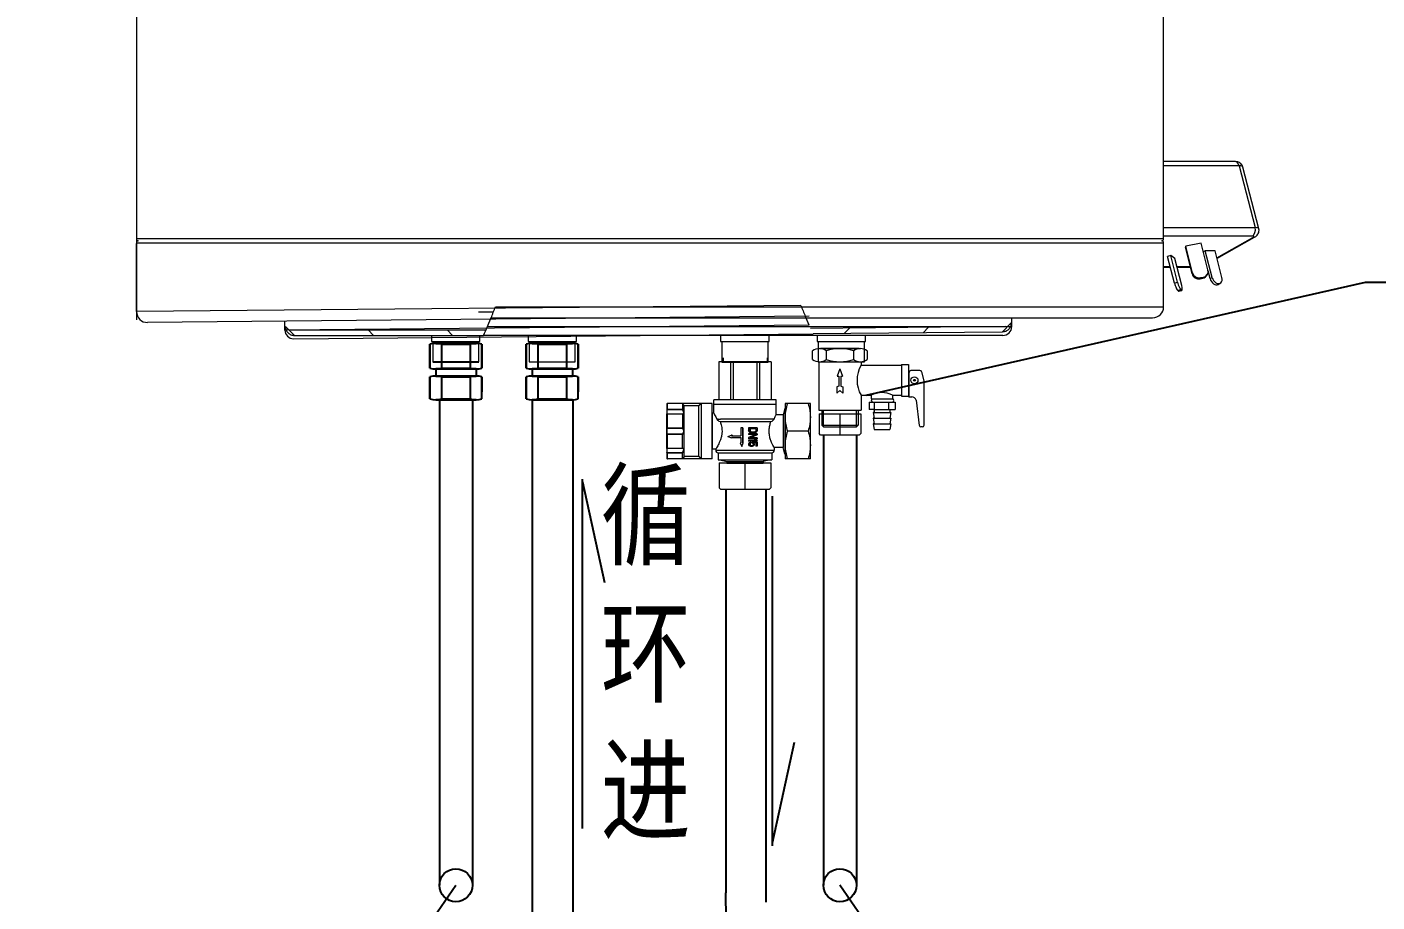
# Model space of a CAD drawing. Extents: x 27938 to 650306, y -92720 to 1524912.
# Drawn here: x 317904 to 322315, y 919747 to 922607 of the extents above; entities that cross this region are included whole.
import ezdxf

# ---------------------------------------------------------------- set-up
doc = ezdxf.new("R2010")
doc.units = 0
doc.header["$LTSCALE"] = 1000
doc.header["$MEASUREMENT"] = 0
doc.linetypes.add('CENTER', pattern=[50.8, 31.75, -6.35, 6.35, -6.35])
doc.linetypes.add('HIDDEN', pattern=[0.375, 0.25, -0.125])
for name, color, linetype in [('$TD_AUDIT_GENERATED_(2BA)', 7, 'Continuous'), ('$TD_AUDIT_GENERATED_(327)', 7, 'Continuous'), ('02___PRT_ALL_AXES', 7, 'Continuous'), ('3', 3, 'CENTER'), ('DEFAULT_2', 8, 'HIDDEN'), ('G1／2外丝循环热管', 7, 'Continuous'), ('TWT_TEXT', 7, 'Continuous'), ('三线漏电10A-2M', 7, 'Continuous'), ('太阳能', 252, 'Continuous'), ('实线层', 7, 'Continuous'), ('进出水斜面接头', 7, 'Continuous')]:
    doc.layers.add(name, color=color, linetype=linetype)
for name, color, linetype, lineweight in [('CAXA0', 7, 'Continuous', 70), ('细实线', 3, 'Continuous', 15), ('轮廓线', 7, 'Continuous', 40)]:
    doc.layers.add(name, color=color, linetype=linetype, lineweight=lineweight)
doc.styles.add('_TWT_DIM', font='', dxfattribs={"width": 0.8, "height": 3.5})
doc.styles.get('_TWT_DIM').set_extended_font_data('FangSong_GB2312')

# ---------------------------------------------------------------- blocks, each defined once
blk = doc.blocks.new('接头1')
at = {"layer": '太阳能', "color": 0, "linetype": 'ByBlock', "lineweight": -3, "ltscale": 100}
for p, q in [((-8.04, -0.48), (8.04, -0.48)), ((-8.04, -0.48), (-8.04, -13.86)), ((8.04, -0.48), (8.04, -13.86)), ((-11.3, -14.34), (-11.3, -18.28)), ((-8.04, -13.86), (8.04, -13.86)), ((11.3, -14.34), (11.3, -18.28)), ((-8.04, -18.77), (8.04, -18.77)), ((-8.04, -18.77), (-8.04, -31.03)), ((8.04, -18.77), (8.04, -31.03)), ((-8.04, -31.03), (8.04, -31.03))]:
    blk.add_line(p, q, dxfattribs=at)
for points in [[(-11.3, 0), (11.3, 0)], [(11.3, 0), (-11.3, 0)], [(-14.56, -13.86), (-14.56, -0.48)], [(-14.56, -0.48), (-14.56, -13.86)], [(14.56, -0.48), (14.56, -13.86)], [(14.56, -13.86), (14.56, -0.48)], [(11.3, -14.34), (-11.3, -14.34)], [(-11.3, -14.34), (11.3, -14.34)], [(-14.56, -31.03), (-14.56, -18.77)], [(-14.56, -18.77), (-14.56, -31.03)], [(-11.3, -18.28), (11.3, -18.28)], [(-11.3, -18.28), (11.3, -18.28)], [(11.3, -18.28), (-11.3, -18.28)], [(14.56, -18.77), (14.56, -27.19)], [(14.56, -31.03), (14.56, -18.77)], [(11.3, -31.52), (-11.3, -31.52)], [(-11.3, -31.52), (11.3, -31.52)]]:
    blk.add_lwpolyline(points, dxfattribs=at)
for centre, start, end in [((-11.3, -11.2), 73.08666, 106.91334), ((11.3, -11.2), 73.08666, 106.91334), ((-11.3, -3.14), 253.08666, 286.91334), ((11.3, -3.14), 253.08666, 286.91334), ((-11.3, -29.48), 73.08666, 106.91334), ((11.3, -29.48), 73.08666, 106.91334), ((-11.3, -20.32), 253.08666, 286.91334), ((11.3, -20.32), 253.08666, 286.91334)]:
    blk.add_arc(centre, 11.2, start, end, dxfattribs=at)

msp = doc.modelspace()

# ---------------------------------------------------------------- hatches: boundary and pattern name
at = {"layer": '$TD_AUDIT_GENERATED_(327)', "lineweight": 0}
h = msp.add_hatch(dxfattribs=at)
h.set_pattern_fill('LINE', color=0, scale=57.539569, angle=135, style=0)
h.set_pattern_definition([(135, (314854.9, 919579.42), (-129.18, -129.18), [])])
edge = h.paths.add_edge_path()
edge.add_line((318766.3, 921616.9), (318766.3, 921670.9))
edge.add_line((318766.3, 921670.9), (318748.3, 921670.9))
edge.add_line((318748.3, 921670.9), (318748.3, 921627.7))
edge.add_spline(control_points=[(318748.3, 921627.7), (318748.3, 921625.8), (318748.5, 921623.9), (318749.2, 921620.3), (318749.7, 921618.4), (318751.2, 921614.9), (318752.1, 921613.3), (318754.2, 921610.2), (318755.4, 921608.7), (318758, 921606), (318759.5, 921604.8), (318762.6, 921602.7), (318764.3, 921601.8), (318767.8, 921600.4), (318769.6, 921599.8), (318773.3, 921599.1), (318775.2, 921598.9), (318777.1, 921598.9)], knot_values=[0, 0, 0, 0, 0.125, 0.125, 0.25, 0.25, 0.375, 0.375, 0.5, 0.5, 0.625, 0.625, 0.75, 0.75, 0.875, 0.875, 1, 1, 1, 1], degree=3, periodic=0)
edge.add_line((318777.1, 921598.9), (319395.5, 921598.9))
edge.add_arc((318164.1, 922164.4), 1355.1, 335.3342, 336.1681)
edge.add_line((319403.6, 921616.9), (318766.3, 921616.9))
h = msp.add_hatch(dxfattribs=at)
h.set_pattern_fill('LINE', color=0, scale=57.539569, angle=135, style=0)
h.set_pattern_definition([(45.5408, (325031.78, 919627.44), (130.3935, -127.955), [])])
edge = h.paths.add_edge_path()
edge.add_line((321101.4, 921627.9), (321100.8, 921681.9))
edge.add_line((321100.8, 921681.9), (321118.8, 921682))
edge.add_line((321118.8, 921682), (321119.2, 921638.9))
edge.add_spline(control_points=[(321119.2, 921638.9), (321119.3, 921637), (321119.1, 921635.1), (321118.4, 921631.4), (321117.9, 921629.6), (321116.4, 921626.1), (321115.6, 921624.4), (321113.5, 921621.3), (321112.3, 921619.8), (321109.7, 921617.1), (321108.2, 921615.9), (321105.1, 921613.8), (321103.5, 921612.9), (321100, 921611.4), (321098.2, 921610.8), (321094.5, 921610.1), (321092.6, 921609.9), (321090.7, 921609.8)], knot_values=[0, 0, 0, 0, 0.125, 0.125, 0.25, 0.25, 0.375, 0.375, 0.5, 0.5, 0.625, 0.625, 0.75, 0.75, 0.875, 0.875, 1, 1, 1, 1], degree=3, periodic=0)
edge.add_line((321090.7, 921609.8), (320472.3, 921604))
edge.add_arc((321698.4, 922181.1), 1355.1, 204.3727, 205.2065, ccw=False)
edge.add_line((320464, 921621.9), (321101.4, 921627.9))

# ---------------------------------------------------------------- linework, layer by layer
at = {"layer": '$TD_AUDIT_GENERATED_(2BA)', "color": 0, "lineweight": 0}
for p, q in [((319544.5, 921512.6), (319695.5, 921512.6)), ((320489.1, 921512.6), (320640.1, 921512.6))]:
    msp.add_line(p, q, dxfattribs=at)
for centre, start, end in [((318164.1, 922164.4), 337.9842, 339.6152), ((321698.4, 922181.1), 200.9255, 202.5565)]:
    msp.add_arc(centre, 1355.1, start, end, dxfattribs=at)
at = {"layer": '$TD_AUDIT_GENERATED_(327)', "color": 0, "lineweight": 0}
for p, q in [((319425.7, 921674.5), (319379, 921674.5)), ((318746.3, 921616.5), (318746, 921645.3)), ((320459.2, 921632.7), (318746.3, 921616.5)), ((319408.3, 921627.7), (319420.7, 921657.8)), ((319408.3, 921627.7), (321121.4, 921627.7)), ((320459.2, 921632.7), (320446.6, 921662.6)), ((321101.4, 921627.9), (320464, 921621.9)), ((321121.4, 921627.7), (321121.4, 921656.5)), ((318766.3, 921616.9), (319403.6, 921616.9)), ((318775.3, 921588), (320472.3, 921604)), ((318777.1, 921598.9), (319395.5, 921598.9)), ((321092.6, 921598.9), (319395.5, 921598.9)), ((321090.7, 921609.8), (320472.3, 921604))]:
    msp.add_line(p, q, dxfattribs=at)
for centre, radius, start, end in [((318164.1, 922164.4), 1355.1, 335.3342, 336.6658), ((321092.6, 921627.7), 28.8, 270, 0), ((318775, 921616.8), 28.8, 180.5408, 270.5408)]:
    msp.add_arc(centre, radius, start, end, dxfattribs=at)
for points in [[(318748.3, 921627.7), (318748.3, 921625.8), (318748.5, 921623.9), (318749.2, 921620.3), (318749.7, 921618.4), (318751.2, 921614.9), (318752.1, 921613.3), (318754.2, 921610.2), (318755.4, 921608.7), (318758, 921606), (318759.5, 921604.8), (318762.6, 921602.7), (318764.3, 921601.8), (318767.8, 921600.4), (318769.6, 921599.8), (318773.3, 921599.1), (318775.2, 921598.9), (318777.1, 921598.9)], [(321119.2, 921638.9), (321119.3, 921637), (321119.1, 921635.1), (321118.4, 921631.4), (321117.9, 921629.6), (321116.4, 921626.1), (321115.6, 921624.4), (321113.5, 921621.3), (321112.3, 921619.8), (321109.7, 921617.1), (321108.2, 921615.9), (321105.1, 921613.8), (321103.5, 921612.9), (321100, 921611.4), (321098.2, 921610.8), (321094.5, 921610.1), (321092.6, 921609.9), (321090.7, 921609.8)]]:
    msp.add_open_spline(points, degree=3, knots=[0, 0, 0, 0, 0.125, 0.125, 0.25, 0.25, 0.375, 0.375, 0.5, 0.5, 0.625, 0.625, 0.75, 0.75, 0.875, 0.875, 1, 1, 1, 1], dxfattribs=at)
at = {"color": 0, "ltscale": 9}
for p, q in [((320645.5, 921403.3), (322277.4, 921773.2)), ((322277.4, 921773.2), (325645.2, 921773.2))]:
    msp.add_line(p, q, dxfattribs=at)
at = {"color": 0, "lineweight": 0}
for p, q in [((320471, 921520.2), (320471, 921548.2)), ((320493.3, 921555.8), (320626.8, 921555.8)), ((320515.5, 921548.2), (320515.5, 921520.2)), ((320604.6, 921548.2), (320604.6, 921520.2)), ((320649.1, 921548.2), (320649.1, 921520.2)), ((320491, 921512.7), (320491, 921354.4)), ((320493.3, 921512.6), (320626.8, 921512.6)), ((320560.1, 921489.9), (320551.4, 921465.2)), ((320560.1, 921489.9), (320568.7, 921465.2)), ((320629.1, 921512.7), (320629.1, 921501.1)), ((320629.1, 921501.1), (320761.4, 921501.1)), ((320761.4, 921504), (320761.4, 921501.1)), ((320761.4, 921504), (320784.5, 921504)), ((320761.4, 921501.1), (320761.4, 921400.4)), ((320784.5, 921504), (320784.5, 921400.4)), ((320551.4, 921465.2), (320556.6, 921465.2)), ((320556.6, 921465.2), (320556.6, 921433.5)), ((320563.5, 921465.2), (320568.7, 921465.2)), ((320563.5, 921465.2), (320563.5, 921433.5)), ((320785.8, 921478.1), (320785.8, 921397.5)), ((320821.6, 921483.9), (320791.6, 921483.9)), ((320827.2, 921479.5), (320835.3, 921446.5)), ((320835.3, 921359.9), (320835.3, 921446.5)), ((320556.6, 921433.5), (320550.3, 921430.6)), ((320550.3, 921430.6), (320550.3, 921410.5)), ((320560.1, 921419.1), (320550.3, 921410.5)), ((320560.1, 921419.1), (320569.8, 921410.5)), ((320563.5, 921433.5), (320569.8, 921430.6)), ((320569.8, 921430.6), (320569.8, 921410.5)), ((320629.1, 921403.3), (320661.8, 921403.3)), ((320629.1, 921403.3), (320629.1, 921354.4)), ((320732.4, 921403.3), (320761.4, 921403.3)), ((320761.4, 921400.4), (320784.5, 921400.4)), ((320491, 921354.4), (320503.4, 921354.4)), ((320500.5, 921354.4), (320629.1, 921354.4)), ((320500.5, 921354.4), (320500.5, 921305.5)), ((320619.6, 921354.4), (320619.6, 921305.5)), ((320655.7, 921380.9), (320655.7, 921356.2)), ((320655.7, 921380.9), (320672.1, 921380.9)), ((320669.5, 921356.2), (320655.7, 921356.2)), ((320661.8, 921391.8), (320723.8, 921391.8)), ((320669.5, 921356.2), (320720.7, 921356.2)), ((320672.1, 921380.9), (320672.1, 921347)), ((320672.1, 921380.9), (320718.2, 921380.9)), ((320718.2, 921380.9), (320740.6, 921380.9)), ((320719.1, 921380.9), (320719.1, 921356.2)), ((320720.7, 921356.2), (320740.6, 921356.2)), ((320721.2, 921391.8), (320732.2, 921391.8)), ((320723.3, 921356.2), (320723.3, 921347)), ((320740.6, 921380.9), (320740.6, 921356.2)), ((320795, 921397.5), (320785.8, 921397.5)), ((320809.1, 921386.9), (320819.3, 921304.8)), ((320835.3, 921305.5), (320835.3, 921359.9)), ((320669, 921347), (320672.4, 921328.6)), ((320672.1, 921347), (320669, 921347)), ((320669, 921328.6), (320672.4, 921310.2)), ((320672.4, 921328.6), (320669, 921328.6)), ((320672.4, 921310.2), (320669, 921310.2)), ((320669, 921310.2), (320672.4, 921291.8)), ((320672.1, 921347), (320723.3, 921347)), ((320672.4, 921328.6), (320723.1, 921328.6)), ((320672.4, 921310.2), (320723.1, 921310.2)), ((320726.5, 921347), (320723.1, 921328.6)), ((320726.5, 921328.6), (320723.1, 921310.2)), ((320723.1, 921328.6), (320726.5, 921328.6)), ((320723.1, 921310.2), (320726.5, 921310.2)), ((320726.5, 921310.2), (320723.1, 921291.8)), ((320723.3, 921347), (320726.5, 921347)), ((320506.3, 921299.7), (320500.5, 921305.5)), ((320500.5, 921305.5), (320619.6, 921305.5)), ((320506.3, 921299.7), (320613.9, 921299.7)), ((320619.6, 921305.5), (320613.9, 921299.7)), ((320672.4, 921291.8), (320723.1, 921291.8)), ((320829.6, 921299.7), (320825, 921299.7))]:
    msp.add_line(p, q, dxfattribs=at)
at = {"color": 7, "lineweight": 0}
for p, q in [((320164.3, 921512.6), (320164.3, 921387.9)), ((320335.3, 921512.6), (320164.3, 921512.6)), ((320202.8, 921512.6), (320202.8, 921387.9)), ((320211.3, 921512.6), (320211.3, 921387.9)), ((320288.3, 921512.6), (320288.3, 921387.9)), ((320296.8, 921512.6), (320296.8, 921387.9)), ((320335.3, 921512.6), (320335.3, 921387.9)), ((319994.7, 921374.9), (319994.7, 921341.6)), ((319995.8, 921342.8), (319995.8, 921355.1)), ((319996.4, 921355.7), (319996.4, 921376.6)), ((320045.7, 921356.8), (319996.4, 921356.8)), ((320045.2, 921355.7), (319996.4, 921355.7)), ((320045.2, 921355.7), (320045.7, 921356.8)), ((320108.1, 921376.3), (320045.7, 921376.3)), ((320051.4, 921369.2), (320045.7, 921376.3)), ((320045.7, 921376.3), (320045.7, 921356.9)), ((320045.7, 921356.9), (320045.7, 921356.8)), ((320099.6, 921369.2), (320051.4, 921369.2)), ((320051.4, 921202.5), (320051.4, 921369.2)), ((320108.1, 921376.3), (320099.6, 921369.2)), ((320099.6, 921202.5), (320099.6, 921369.2)), ((320108.1, 921195.4), (320108.1, 921376.3)), ((320380.2, 921360.8), (320374.5, 921339.7)), ((320380.2, 921360.8), (320380.2, 921210.9)), ((320380.8, 921376.6), (320380.8, 921195.1)), ((320463.5, 921376.6), (320380.8, 921376.6)), ((320463.5, 921195.1), (320463.5, 921376.6)), ((319994.7, 921230.1), (319994.7, 921341.6)), ((319996.4, 921342.8), (320045.3, 921342.8)), ((319996.4, 921295), (319996.4, 921342.8)), ((319996.4, 921342.4), (320045.7, 921342.4)), ((320045.3, 921342.8), (320045.3, 921342.8)), ((320045.5, 921342.6), (320045.7, 921342.4)), ((320045.7, 921342.4), (320045.7, 921342.2)), ((320045.7, 921342.2), (320045.7, 921296.3)), ((320046.4, 921342.7), (320046.4, 921342.7)), ((320162.2, 921325.3), (320157.8, 921325.3)), ((320168.6, 921317), (320334.6, 921317)), ((320329.2, 921325.3), (320170.2, 921325.2)), ((320329.3, 921325.3), (320329.2, 921325.3)), ((320337.2, 921325.2), (320329.3, 921325.3)), ((320345, 921325.3), (320337.2, 921325.2)), ((320374.5, 921339.7), (320351.8, 921339.7)), ((320374.5, 921339.7), (320374.5, 921232)), ((319995.8, 921277.1), (319995.8, 921294.6)), ((320045.7, 921296), (319996.4, 921296)), ((320045.2, 921295), (319996.4, 921295)), ((319996.4, 921276.7), (320045.2, 921276.7)), ((319996.4, 921228.9), (319996.4, 921276.7)), ((319996.4, 921275.7), (320045.7, 921275.7)), ((320045.7, 921296.3), (320045.7, 921296)), ((320045.7, 921275.7), (320045.7, 921275.4)), ((320045.7, 921229.5), (320045.7, 921275.4)), ((320193.9, 921268.1), (320206, 921272.6)), ((320193.9, 921268.1), (320206, 921263.7)), ((320208.5, 921272.6), (320206, 921272.6)), ((320206, 921272.6), (320206, 921270.7)), ((320206, 921270.7), (320236.6, 921270.7)), ((320208.5, 921272.6), (320208.5, 921270.7)), ((320242.5, 921296.4), (320236.6, 921296.4)), ((320236.6, 921296.4), (320236.6, 921270.7)), ((320242, 921296.4), (320242, 921247.2)), ((320242.5, 921296.4), (320242.5, 921247.2)), ((320261.7, 921296.4), (320261.7, 921286.8)), ((320289.4, 921296.4), (320261.7, 921296.4)), ((320262.3, 921284.8), (320261.7, 921286.8)), ((320261.7, 921277.2), (320261.7, 921274.8)), ((320289.4, 921277.2), (320261.7, 921277.2)), ((320285.3, 921274.8), (320261.7, 921274.8)), ((320285.3, 921274.8), (320261.7, 921264.9)), ((320263.4, 921283.2), (320262.3, 921284.8)), ((320265.7, 921281.6), (320263.4, 921283.2)), ((320265.1, 921294), (320265.1, 921286.8)), ((320285.3, 921294), (320265.1, 921294)), ((320265.7, 921285.2), (320265.1, 921286.8)), ((320267.2, 921286.8), (320265.1, 921286.8)), ((320266.9, 921284), (320265.7, 921285.2)), ((320267.7, 921285.2), (320265.7, 921285.2)), ((320268, 921280.8), (320265.7, 921281.6)), ((320288.7, 921273.6), (320265.7, 921263.7)), ((320268.6, 921283.2), (320266.9, 921284)), ((320268.8, 921284), (320266.9, 921284)), ((320267.2, 921294), (320267.2, 921286.8)), ((320267.7, 921285.2), (320267.2, 921286.8)), ((320268.8, 921284), (320267.7, 921285.2)), ((320289.4, 921273.6), (320267.7, 921263.7)), ((320270.9, 921280.4), (320268, 921280.8)), ((320270.9, 921282.8), (320268.6, 921283.2)), ((320270.4, 921283.2), (320268.6, 921283.2)), ((320270.4, 921283.2), (320268.8, 921284)), ((320272.6, 921282.8), (320270.4, 921283.2)), ((320279.5, 921282.8), (320270.9, 921282.8)), ((320280.7, 921280.4), (320270.9, 921280.4)), ((320281.8, 921283.2), (320279.5, 921282.8)), ((320282.4, 921280.8), (320279.5, 921280.4)), ((320283.4, 921280.8), (320280.7, 921280.4)), ((320283.5, 921284), (320281.8, 921283.2)), ((320284.7, 921281.6), (320282.4, 921280.8)), ((320283.4, 921280.8), (320282.4, 921280.8)), ((320285.6, 921281.6), (320283.4, 921280.8)), ((320284.7, 921285.2), (320283.5, 921284)), ((320285.3, 921286.8), (320284.7, 921285.2)), ((320287, 921283.2), (320284.7, 921281.6)), ((320285.6, 921281.6), (320284.7, 921281.6)), ((320285.3, 921294), (320285.3, 921286.8)), ((320287.8, 921283.2), (320285.6, 921281.6)), ((320288.1, 921284.8), (320287, 921283.2)), ((320287.8, 921283.2), (320287, 921283.2)), ((320288.9, 921284.8), (320287.8, 921283.2)), ((320288.7, 921286.8), (320288.1, 921284.8)), ((320288.9, 921284.8), (320288.1, 921284.8)), ((320288.7, 921296.4), (320288.7, 921286.8)), ((320289.4, 921286.8), (320288.7, 921286.8)), ((320288.7, 921277.2), (320288.7, 921273.6)), ((320289.4, 921273.6), (320288.7, 921273.6)), ((320289.4, 921286.8), (320288.9, 921284.8)), ((320289.4, 921296.4), (320289.4, 921286.8)), ((320289.4, 921277.2), (320289.4, 921273.6)), ((320455.9, 921285.8), (320388.4, 921285.8)), ((319994.7, 921230.1), (319994.7, 921196.8)), ((319995.8, 921216.6), (319995.8, 921228.9)), ((320045.7, 921229.3), (319996.4, 921229.3)), ((320045.3, 921228.9), (319996.4, 921228.9)), ((320045.3, 921228.9), (320045.3, 921228.9)), ((320045.5, 921229), (320045.7, 921229.3)), ((320045.7, 921229.5), (320045.7, 921229.3)), ((320046.4, 921229), (320046.4, 921229)), ((320154.3, 921226.6), (320154.3, 921223.4)), ((320154.3, 921223.4), (320345.3, 921223.4)), ((320206, 921265.6), (320236.6, 921265.6)), ((320206, 921265.6), (320206, 921263.7)), ((320208.5, 921263.7), (320206, 921263.7)), ((320208.5, 921265.6), (320208.5, 921263.7)), ((320234.6, 921247.2), (320236.6, 921247.2)), ((320234.6, 921247.2), (320239.3, 921235.8)), ((320236.6, 921265.6), (320236.6, 921247.2)), ((320239.3, 921235.8), (320244, 921247.2)), ((320239.9, 921235.8), (320239.3, 921235.8)), ((320239.9, 921235.8), (320244.4, 921247.2)), ((320244.4, 921247.2), (320242, 921247.2)), ((320261.7, 921264.9), (320261.7, 921261.3)), ((320289.4, 921261.3), (320261.7, 921261.3)), ((320261.7, 921255.7), (320261.7, 921253.3)), ((320284.1, 921255.7), (320261.7, 921255.7)), ((320289.4, 921253.3), (320261.7, 921253.3)), ((320262.3, 921246.1), (320261.7, 921244.1)), ((320261.7, 921244.1), (320261.7, 921241.7)), ((320262.3, 921239.7), (320261.7, 921241.7)), ((320264, 921248.1), (320262.3, 921246.1)), ((320264, 921237.8), (320262.3, 921239.7)), ((320266.3, 921249.3), (320264, 921248.1)), ((320266.3, 921236.6), (320264, 921237.8)), ((320265.1, 921245.7), (320264.6, 921244.1)), ((320266.6, 921244.1), (320264.6, 921244.1)), ((320264.6, 921244.1), (320264.6, 921241.7)), ((320265.1, 921240.1), (320264.6, 921241.7)), ((320266.6, 921241.7), (320264.6, 921241.7)), ((320266.3, 921246.9), (320265.1, 921245.7)), ((320267.2, 921245.7), (320265.1, 921245.7)), ((320266.3, 921239), (320265.1, 921240.1)), ((320267.2, 921240.1), (320265.1, 921240.1)), ((320289.4, 921263.7), (320265.7, 921263.7)), ((320268.6, 921250.1), (320266.3, 921249.3)), ((320268.6, 921247.7), (320266.3, 921246.9)), ((320268.2, 921246.9), (320266.3, 921246.9)), ((320268, 921238.2), (320266.3, 921239)), ((320268.2, 921239), (320266.3, 921239)), ((320269.2, 921235.8), (320266.3, 921236.6)), ((320267.2, 921245.7), (320266.6, 921244.1)), ((320266.6, 921244.1), (320266.6, 921241.7)), ((320267.2, 921240.1), (320266.6, 921241.7)), ((320268.2, 921246.9), (320267.2, 921245.7)), ((320268.2, 921239), (320267.2, 921240.1)), ((320269.7, 921237.8), (320268, 921238.2)), ((320269.9, 921238.2), (320268, 921238.2)), ((320270.4, 921247.7), (320268.2, 921246.9)), ((320269.9, 921238.2), (320268.2, 921239)), ((320270.4, 921250.1), (320268.6, 921250.1)), ((320268.6, 921250.1), (320268.6, 921247.7)), ((320270.4, 921247.7), (320268.6, 921247.7)), ((320273.1, 921235.8), (320269.2, 921235.8)), ((320270.9, 921237.8), (320269.7, 921237.8)), ((320271.2, 921237.8), (320269.9, 921238.2)), ((320270.4, 921250.1), (320270.4, 921247.7)), ((320272.6, 921238.2), (320270.9, 921237.8)), ((320274.3, 921236.6), (320271.5, 921235.8)), ((320274.3, 921239), (320272.6, 921238.2)), ((320275.8, 921236.6), (320273.1, 921235.8)), ((320289.4, 921250.1), (320273.8, 921250.1)), ((320273.8, 921250.1), (320273.8, 921247.3)), ((320275.5, 921245.7), (320273.8, 921247.3)), ((320275.5, 921240.1), (320274.3, 921239)), ((320276.6, 921237.8), (320274.3, 921236.6)), ((320275.8, 921236.6), (320274.3, 921236.6)), ((320276.1, 921244.1), (320275.5, 921245.7)), ((320276.1, 921241.7), (320275.5, 921240.1)), ((320278, 921237.8), (320275.8, 921236.6)), ((320276.1, 921244.1), (320276.1, 921241.7)), ((320285.8, 921248.1), (320276.6, 921248.1)), ((320278.4, 921246.1), (320276.6, 921248.1)), ((320278.4, 921239.7), (320276.6, 921237.8)), ((320278, 921237.8), (320276.6, 921237.8)), ((320279.6, 921246.1), (320278, 921248.1)), ((320279.6, 921239.7), (320278, 921237.8)), ((320279.6, 921246.1), (320278.4, 921246.1)), ((320278.9, 921244.1), (320278.4, 921246.1)), ((320278.9, 921241.7), (320278.4, 921239.7)), ((320279.6, 921239.7), (320278.4, 921239.7)), ((320280.2, 921244.1), (320278.9, 921244.1)), ((320278.9, 921244.1), (320278.9, 921241.7)), ((320280.2, 921241.7), (320278.9, 921241.7)), ((320280.2, 921244.1), (320279.6, 921246.1)), ((320280.2, 921241.7), (320279.6, 921239.7)), ((320284.1, 921255.7), (320280.1, 921258.1)), ((320285.6, 921258.1), (320280.1, 921258.1)), ((320280.2, 921244.1), (320280.2, 921241.7)), ((320288.7, 921255.7), (320284.7, 921258.1)), ((320289.4, 921255.7), (320285.6, 921258.1)), ((320285.8, 921248.1), (320285.8, 921236.6)), ((320289.4, 921236.6), (320285.8, 921236.6)), ((320288.7, 921263.7), (320288.7, 921261.3)), ((320289.4, 921255.7), (320288.7, 921255.7)), ((320288.7, 921255.7), (320288.7, 921253.3)), ((320288.7, 921250.1), (320288.7, 921236.6)), ((320289.4, 921263.7), (320289.4, 921261.3)), ((320289.4, 921255.7), (320289.4, 921253.3)), ((320289.4, 921250.1), (320289.4, 921236.6)), ((320345.3, 921232), (320345.3, 921223.4)), ((320374.5, 921232), (320345.3, 921232)), ((320380.2, 921210.9), (320374.5, 921232)), ((319996.4, 921216), (320045.2, 921216)), ((319996.4, 921195.1), (319996.4, 921216)), ((319996.4, 921214.9), (320045.7, 921214.9)), ((320045.2, 921216), (320045.7, 921214.9)), ((320045.7, 921214.9), (320045.7, 921214.8)), ((320045.7, 921195.4), (320045.7, 921214.8)), ((320051.4, 921202.5), (320045.7, 921195.4)), ((320108.1, 921195.4), (320045.7, 921195.4)), ((320099.6, 921202.5), (320051.4, 921202.5)), ((320108.1, 921195.4), (320099.6, 921202.5)), ((320161.9, 921215), (320337.7, 921215)), ((320161.9, 921215), (320161.9, 921192.3)), ((320167.6, 921192.3), (320190.3, 921186.6)), ((320190.3, 921186.6), (320309.3, 921186.6)), ((320190.3, 921186.6), (320190.3, 921181)), ((320190.3, 921181), (320309.3, 921181)), ((320332, 921192.3), (320309.3, 921186.6)), ((320309.3, 921186.6), (320309.3, 921181)), ((320337.7, 921215), (320337.7, 921192.3)), ((320463.5, 921195.1), (320380.8, 921195.1))]:
    msp.add_line(p, q, dxfattribs=at)
at = {"color": 0, "lineweight": 0, "ltscale": 0.5}
for p, q in [((320661.8, 921403.3), (320661.8, 921391.8)), ((320732.2, 921403.3), (320732.2, 921391.8))]:
    msp.add_line(p, q, dxfattribs=at)
at = {"color": 7, "lineweight": 0}
for points in [[(319994.7, 921341.6), (319994.7, 921341.9), (319994.9, 921342.3), (319995.1, 921342.5), (319995.4, 921342.7), (319995.6, 921342.7), (319995.9, 921342.8), (319996.2, 921342.8), (319996.4, 921342.8)], [(320045.3, 921342.8), (320045.8, 921342.7), (320046.4, 921342.7)], [(319996.4, 921228.9), (319996.3, 921228.9), (319995.9, 921228.9), (319995.6, 921229), (319995.4, 921229.1), (319995.1, 921229.2), (319994.9, 921229.5), (319994.7, 921229.8), (319994.7, 921230.1)], [(320046.4, 921229), (320045.8, 921229), (320045.3, 921228.9)]]:
    msp.add_lwpolyline(points, dxfattribs=at)
at = {"color": 0, "lineweight": 0}
for radius in [11.5, 2.88]:
    msp.add_circle((320803.7, 921452.2), radius, dxfattribs=at)
for centre, radius, start, end in [((320493.3, 921519.3), 36.5, 52.3965, 127.6035), ((320560.1, 921421.2), 134.5, 70.6782, 109.3218), ((320626.8, 921519.3), 36.5, 52.3965, 127.6035), ((320493.3, 921549.1), 36.5, 232.3965, 307.6035), ((320560.1, 921647.2), 134.5, 250.6782, 289.3218), ((320626.8, 921549.1), 36.5, 232.3965, 307.6035), ((320713.9, 921452.2), 97.9, 150.012, 209.988), ((320791.6, 921478.1), 5.75, 90, 180), ((320821.6, 921478.1), 5.75, 13.8287, 90), ((320697, 921335.9), 76.1, 62.4208, 117.5792), ((320730.8, 921386.3), 5.64, 286.7175, 74.8046), ((320795, 921383.2), 14.4, 15.0701, 90), ((320825, 921305.5), 5.75, 180, 270), ((320829.6, 921305.5), 5.75, 270, 0)]:
    msp.add_arc(centre, radius, start, end, dxfattribs=at)
at = {"color": 7, "lineweight": 0}
for centre, radius, start, end in [((319996.4, 921374.9), 1.7, 90, 180), ((320169.3, 922221.5), 896.2, 269.5505, 270.0589), ((320162.8, 921223.4), 8.5, 180, 264.2608), ((320336.8, 921223.4), 8.5, 275.7392, 0), ((319996.4, 921196.8), 1.7, 180, 270)]:
    msp.add_arc(centre, radius, start, end, dxfattribs=at)
at = {"color": 0, "lineweight": 0, "extrusion": (0, 0, -1)}
msp.add_ellipse((320667.7, 921386.3), major_axis=(0, 5.33), ratio=0.821044, start_param=3.061841, end_param=6.362936, dxfattribs=at)
at = {"color": 7, "lineweight": 0}
for points, knots in [([(319994.7, 921355.2), (319994.7, 921355.4), (319994.8, 921355.9), (319995.1, 921356.4), (319995.7, 921356.7), (319996.2, 921356.8), (319996.4, 921356.8)], [0, 0, 0, 0, 0.237291, 0.481603, 0.736752, 1, 1, 1, 1]), ([(319994.7, 921355.2), (319994.7, 921355.2), (319994.7, 921355.2), (319994.8, 921355.2), (319994.9, 921355.2), (319995.1, 921355.2), (319995.4, 921355.1), (319995.7, 921355.1), (319995.8, 921355.1)], [0, 0, 0, 0, 0.026976, 0.085989, 0.178739, 0.302157, 0.62268, 1, 1, 1, 1]), ([(319996.4, 921355.7), (319996.3, 921355.7), (319996.1, 921355.7), (319995.9, 921355.5), (319995.8, 921355.3), (319995.8, 921355.1)], [0, 0, 0, 0, 0.252892, 0.50505, 1, 1, 1, 1]), ([(320049.7, 921346.7), (320049.6, 921347.4), (320049.2, 921349), (320048.1, 921351.3), (320046.8, 921353.6), (320045.7, 921355), (320045.2, 921355.7)], [0, 0, 0, 0, 0.222137, 0.472559, 0.735363, 1, 1, 1, 1]), ([(320050.6, 921346.4), (320050.5, 921347.3), (320050, 921349.1), (320048.9, 921351.7), (320047.5, 921354.4), (320046.3, 921356.1), (320045.7, 921356.9)], [0, 0, 0, 0, 0.222037, 0.472713, 0.735832, 1, 1, 1, 1]), ([(320388.4, 921376.6), (320386.1, 921369.2), (320383.2, 921358), (320381.1, 921342.7), (320380.8, 921335), (320380.8, 921331.2)], [0, 0, 0, 0, 0.501439, 0.750965, 1, 1, 1, 1]), ([(320455.9, 921376.6), (320458.2, 921369.2), (320461.1, 921358), (320463.2, 921342.7), (320463.5, 921335), (320463.5, 921331.2)], [0, 0, 0, 0, 0.501439, 0.750965, 1, 1, 1, 1]), ([(319996.4, 921342.4), (319996.2, 921342.4), (319995.8, 921342.4), (319995.4, 921342.3), (319995.2, 921342.2), (319995, 921342), (319994.8, 921341.9), (319994.7, 921341.7), (319994.7, 921341.6)], [0, 0, 0, 0, 0.327842, 0.47923, 0.616495, 0.736879, 0.839483, 1, 1, 1, 1]), ([(320045.3, 921342.8), (320045.3, 921342.8), (320045.4, 921342.8), (320045.5, 921342.7), (320045.5, 921342.6)], [0, 0, 0, 0, 0.229322, 1, 1, 1, 1]), ([(320045.7, 921342.2), (320046, 921342.1), (320046.7, 921342), (320047.7, 921342), (320048.6, 921342.1), (320049.3, 921342.5), (320050, 921343.2), (320050.4, 921344.1), (320050.6, 921345.2), (320050.6, 921346), (320050.6, 921346.4)], [0, 0, 0, 0, 0.130219, 0.250305, 0.362016, 0.469363, 0.579063, 0.699665, 0.838702, 1, 1, 1, 1]), ([(320046.4, 921342.7), (320046.9, 921342.7), (320047.6, 921342.8), (320048.4, 921343.1), (320048.9, 921343.6), (320049.4, 921344.2), (320049.6, 921344.9), (320049.7, 921345.7), (320049.7, 921346.3), (320049.7, 921346.7)], [0, 0, 0, 0, 0.235168, 0.346094, 0.456718, 0.572262, 0.698522, 0.840338, 1, 1, 1, 1]), ([(320147.7, 921345.1), (320148.8, 921343.3), (320152.4, 921336.9), (320155.7, 921330.2), (320157.8, 921325.3)], [0, 0, 0, 0, 0.275465, 1, 1, 1, 1]), ([(320157.8, 921325.3), (320158.2, 921324.3), (320159.4, 921322.4), (320162.7, 921319.2), (320166, 921317.5), (320168.4, 921317)], [0, 0, 0, 0, 0.225457, 0.470621, 1, 1, 1, 1]), ([(320168.4, 921317), (320168.4, 921317), (320168.5, 921317), (320168.6, 921317), (320168.6, 921317)], [0, 0, 0, 0, 0.498698, 1, 1, 1, 1]), ([(320168.6, 921317), (320170.5, 921312.2), (320172.8, 921304.7), (320174.5, 921294.2), (320174.9, 921288.6), (320174.9, 921285.8)], [0, 0, 0, 0, 0.48171, 0.738338, 1, 1, 1, 1]), ([(320345.3, 921232), (320344.9, 921232.7), (320343.5, 921235.3), (320340.5, 921241), (320336.4, 921249.8), (320332.1, 921261.3), (320329, 921274.9), (320328.3, 921289.6), (320330.4, 921303.9), (320333.1, 921312.8), (320334.6, 921317)], [0, 0, 0, 0, 0.026763, 0.102133, 0.215426, 0.356178, 0.515583, 0.683906, 0.849037, 1, 1, 1, 1]), ([(320334.6, 921317), (320337.1, 921317.5), (320340.4, 921319.2), (320343.6, 921322.5), (320344.6, 921324.4), (320345, 921325.3)], [0, 0, 0, 0, 0.539959, 0.782499, 1, 1, 1, 1]), ([(320345, 921325.3), (320346.5, 921328.9), (320348.7, 921333.7), (320351.2, 921338.4), (320351.8, 921339.7)], [0, 0, 0, 0, 0.730654, 1, 1, 1, 1]), ([(320380.8, 921331.2), (320380.8, 921327.4), (320381.1, 921319.7), (320383.2, 921304.4), (320386.1, 921293.2), (320388.4, 921285.8)], [0, 0, 0, 0, 0.249035, 0.498561, 1, 1, 1, 1]), ([(320463.5, 921331.2), (320463.5, 921327.4), (320463.2, 921319.7), (320461.1, 921304.4), (320458.2, 921293.2), (320455.9, 921285.8)], [0, 0, 0, 0, 0.249035, 0.498561, 1, 1, 1, 1]), ([(319994.7, 921295.5), (319994.7, 921295.6), (319994.8, 921295.7), (319995, 921295.8), (319995.2, 921295.9), (319995.4, 921296), (319995.8, 921296), (319996.2, 921296), (319996.4, 921296)], [0, 0, 0, 0, 0.129499, 0.225923, 0.346115, 0.488082, 0.648041, 1, 1, 1, 1]), ([(319994.7, 921295.5), (319994.7, 921295.4), (319994.7, 921295.1), (319995, 921294.9), (319995.4, 921294.7), (319995.7, 921294.6), (319995.8, 921294.6)], [0, 0, 0, 0, 0.220039, 0.458702, 0.72146, 1, 1, 1, 1]), ([(319994.7, 921276.2), (319994.7, 921276.3), (319994.7, 921276.6), (319995, 921276.8), (319995.4, 921277), (319995.7, 921277.1), (319995.8, 921277.1)], [0, 0, 0, 0, 0.220052, 0.458717, 0.721458, 1, 1, 1, 1]), ([(319996.4, 921275.7), (319996.2, 921275.7), (319995.8, 921275.7), (319995.3, 921275.8), (319995, 921275.9), (319994.8, 921276), (319994.7, 921276.1), (319994.7, 921276.2)], [0, 0, 0, 0, 0.351785, 0.653576, 0.773826, 0.870333, 1, 1, 1, 1]), ([(319996.4, 921295), (319996.3, 921295), (319996.2, 921295), (319996, 921294.9), (319995.8, 921294.8), (319995.8, 921294.7), (319995.8, 921294.6)], [0, 0, 0, 0, 0.303713, 0.575521, 0.802454, 1, 1, 1, 1]), ([(319995.8, 921277.1), (319995.8, 921277), (319995.8, 921276.9), (319996, 921276.8), (319996.2, 921276.7), (319996.3, 921276.7), (319996.4, 921276.7)], [0, 0, 0, 0, 0.197977, 0.424389, 0.696079, 1, 1, 1, 1]), ([(320045.2, 921295), (320045.3, 921295.1), (320045.5, 921295.5), (320045.6, 921295.8), (320045.7, 921296)], [0, 0, 0, 0, 0.455896, 1, 1, 1, 1]), ([(320049.7, 921285.9), (320049.7, 921286.9), (320049.5, 921288.7), (320048.4, 921291.3), (320047, 921293.4), (320045.8, 921294.5), (320045.2, 921295)], [0, 0, 0, 0, 0.275569, 0.536454, 0.77751, 1, 1, 1, 1]), ([(320045.2, 921276.7), (320045.8, 921277.2), (320047, 921278.3), (320048.4, 921280.4), (320049.5, 921283), (320049.7, 921284.9), (320049.7, 921285.9)], [0, 0, 0, 0, 0.222326, 0.463381, 0.724379, 1, 1, 1, 1]), ([(320045.2, 921276.7), (320045.3, 921276.6), (320045.5, 921276.2), (320045.6, 921275.9), (320045.7, 921275.7)], [0, 0, 0, 0, 0.455901, 1, 1, 1, 1]), ([(320050.6, 921285.9), (320050.6, 921287), (320050.3, 921289.1), (320049.2, 921292), (320047.7, 921294.5), (320046.4, 921295.7), (320045.7, 921296.3)], [0, 0, 0, 0, 0.278673, 0.541432, 0.781703, 1, 1, 1, 1]), ([(320045.7, 921275.4), (320047.1, 921276.5), (320049, 921278.9), (320050.3, 921282.6), (320050.6, 921284.8), (320050.6, 921285.9)], [0, 0, 0, 0, 0.456993, 0.720574, 1, 1, 1, 1]), ([(320388.4, 921285.8), (320386.1, 921278.5), (320383.2, 921267.3), (320381.1, 921252), (320380.8, 921244.3), (320380.8, 921240.5)], [0, 0, 0, 0, 0.501439, 0.750965, 1, 1, 1, 1]), ([(320455.9, 921285.8), (320458.2, 921278.5), (320461.1, 921267.3), (320463.2, 921252), (320463.5, 921244.3), (320463.5, 921240.5)], [0, 0, 0, 0, 0.501439, 0.750965, 1, 1, 1, 1]), ([(319994.7, 921230.1), (319994.7, 921230.1), (319994.7, 921230), (319994.7, 921229.9), (319994.8, 921229.9)], [0, 0, 0, 0, 0.236609, 1, 1, 1, 1]), ([(319994.8, 921229.9), (319994.8, 921229.8), (319995, 921229.6), (319995.6, 921229.4), (319996, 921229.3), (319996.4, 921229.3)], [0, 0, 0, 0, 0.184754, 0.420802, 1, 1, 1, 1]), ([(320045.2, 921216), (320045.8, 921216.7), (320046.9, 921218.3), (320048.3, 921220.8), (320049.4, 921223.3), (320049.7, 921224.9), (320049.7, 921225.7)], [0, 0, 0, 0, 0.269482, 0.535982, 0.786, 1, 1, 1, 1]), ([(320045.3, 921228.9), (320045.3, 921228.9), (320045.4, 921228.9), (320045.5, 921229), (320045.5, 921229)], [0, 0, 0, 0, 0.229196, 1, 1, 1, 1]), ([(320050.6, 921226), (320050.6, 921226.4), (320050.5, 921227.1), (320050.3, 921228), (320049.8, 921228.8), (320049.1, 921229.3), (320048.4, 921229.6), (320047.5, 921229.7), (320046.6, 921229.7), (320046, 921229.6), (320045.7, 921229.5)], [0, 0, 0, 0, 0.153087, 0.286242, 0.40452, 0.515353, 0.626022, 0.741878, 0.866087, 1, 1, 1, 1]), ([(320045.7, 921214.8), (320046.4, 921215.7), (320047.6, 921217.5), (320049.1, 921220.4), (320050.2, 921223.2), (320050.6, 921225.1), (320050.6, 921226)], [0, 0, 0, 0, 0.268893, 0.535636, 0.785889, 1, 1, 1, 1]), ([(320049.7, 921225.7), (320049.7, 921226.2), (320049.6, 921227), (320049.2, 921227.8), (320048.6, 921228.4), (320047.7, 921228.9), (320046.9, 921229), (320046.4, 921229)], [0, 0, 0, 0, 0.288016, 0.41223, 0.528716, 0.756176, 1, 1, 1, 1]), ([(320380.8, 921240.5), (320380.8, 921236.7), (320381.1, 921229), (320383.2, 921213.7), (320386.1, 921202.5), (320388.4, 921195.1)], [0, 0, 0, 0, 0.249035, 0.498561, 1, 1, 1, 1]), ([(320463.5, 921240.5), (320463.5, 921236.7), (320463.2, 921229), (320461.1, 921213.7), (320458.2, 921202.5), (320455.9, 921195.1)], [0, 0, 0, 0, 0.249035, 0.498561, 1, 1, 1, 1]), ([(319994.7, 921216.5), (319994.7, 921216.5), (319994.7, 921216.5), (319994.8, 921216.5), (319994.9, 921216.5), (319995.1, 921216.5), (319995.4, 921216.6), (319995.7, 921216.6), (319995.8, 921216.6)], [0, 0, 0, 0, 0.026979, 0.085967, 0.178678, 0.302057, 0.622548, 1, 1, 1, 1]), ([(319996.4, 921214.9), (319996.2, 921214.9), (319995.7, 921215), (319995.1, 921215.3), (319994.8, 921215.8), (319994.7, 921216.3), (319994.7, 921216.5)], [0, 0, 0, 0, 0.263027, 0.518177, 0.762539, 1, 1, 1, 1]), ([(319995.8, 921216.6), (319995.8, 921216.5), (319995.8, 921216.4), (319996, 921216.1), (319996.1, 921216), (319996.3, 921216), (319996.4, 921216)], [0, 0, 0, 0, 0.250259, 0.499779, 0.749609, 1, 1, 1, 1])]:
    msp.add_open_spline(points, degree=3, knots=knots, dxfattribs=at)
at = {"layer": '02___PRT_ALL_AXES', "color": 7, "lineweight": 0}
for p, q in [((320142.1, 921376.6), (319996.4, 921376.6)), ((320142.1, 921195.1), (320142.1, 921376.6)), ((320147.7, 921345.1), (320147.7, 921387.9)), ((320351.8, 921387.9), (320147.7, 921387.9)), ((320147.7, 921373.7), (320351.8, 921373.7)), ((320351.8, 921339.7), (320351.8, 921387.9)), ((320147.7, 921345.1), (320142.1, 921345.1)), ((320154.3, 921226.6), (320142.1, 921226.6)), ((320142.1, 921195.1), (319996.4, 921195.1)), ((320161.9, 921192.3), (320337.7, 921192.3))]:
    msp.add_line(p, q, dxfattribs=at)
msp.add_open_spline([(320174.9, 921285.8), (320174.9, 921281.9), (320174.2, 921274.1), (320171.7, 921263), (320168.1, 921253.1), (320163.4, 921242.5), (320158.7, 921233.8), (320155.2, 921228.2), (320154.3, 921226.6)], degree=3, knots=[0, 0, 0, 0, 0.187216, 0.367422, 0.535131, 0.68572, 0.913777, 1, 1, 1, 1], dxfattribs=at)
at = {"layer": '3', "color": 0, "lineweight": 0}
for p, q in [((320506.3, 921299.7), (320506.3, 921354.4)), ((320613.9, 921299.7), (320613.9, 921354.4))]:
    msp.add_line(p, q, dxfattribs=at)
at = {"layer": 'CAXA0', "color": 0, "lineweight": 0}
for p, q in [((321617.6, 921915.1), (321617.6, 929584.4)), ((318261.5, 927894.1), (318261.5, 921649.5)), ((321617.6, 921915.1), (318261.4, 921915.1)), ((318261.5, 921901), (321617.6, 921901)), ((318261.5, 921676.7), (318261.5, 921899.3)), ((321617.6, 921692.4), (321617.6, 921901)), ((320432.6, 921697.1), (318261.5, 921676.7)), ((319434.3, 921692.4), (321617.6, 921692.4)), ((320459.1, 921661.4), (318297.8, 921641)), ((319420.3, 921656.5), (321581.7, 921656.5))]:
    msp.add_line(p, q, dxfattribs=at)
for centre, radius, start, end in [((318268.6, 921915.1), 7.19, 180.5408, 258.0927), ((318268.8, 921901.1), 7.19, 102.9888, 180.5408), ((321610.4, 921915.1), 7.19, 282.448, 0), ((321610.4, 921901), 7.19, 0, 77.552), ((318297.5, 921677), 36, 180.5408, 270.5408), ((321581.7, 921692.4), 36, 270, 0)]:
    msp.add_arc(centre, radius, start, end, dxfattribs=at)
at = {"layer": 'DEFAULT_2', "color": 8, "lineweight": 0}
for p, q in [((320335.3, 921387.9), (320164.3, 921387.9)), ((320142.1, 921345.1), (320142.1, 921226.6))]:
    msp.add_line(p, q, dxfattribs=at)
at = {"layer": 'G1／2外丝循环热管', "color": 0, "lineweight": 0}
for p, q in [((319225.6, 921598.9), (319225.6, 921578.5)), ((319383.8, 921578.5), (319383.8, 921598.9)), ((320170.2, 921598.9), (320170.2, 921578.5)), ((320328.4, 921578.5), (320328.4, 921598.9))]:
    msp.add_line(p, q, dxfattribs=at)
at = {"layer": '三线漏电10A-2M', "color": 0, "lineweight": 0}
for p, q in [((321851.2, 922166.9), (321617.6, 922166.9)), ((321864.8, 922153), (321617.6, 922153)), ((321864.8, 922153), (321916.6, 921951.3)), ((321928.7, 921947.5), (321877, 922149.2)), ((321617.6, 921951.3), (321916.6, 921951.3)), ((321908.1, 921923.5), (321617.6, 921923.5)), ((321690, 921890.3), (321688.8, 921887.1)), ((321711.2, 921799.7), (321688.8, 921887.1)), ((321740.2, 921900.6), (321690, 921890.3)), ((321712.4, 921802.9), (321690, 921890.3)), ((321762.6, 921813.2), (321740.2, 921900.6)), ((321791.9, 921852.2), (321909.7, 921918.4)), ((321792.2, 921850.7), (321915.1, 921919.7)), ((321641, 921860.3), (321630.9, 921857.1)), ((321653.4, 921769.7), (321630.9, 921857.1)), ((321654.5, 921849.9), (321641, 921860.3)), ((321663.5, 921772.9), (321641, 921860.3)), ((321676.9, 921762.5), (321654.5, 921849.9)), ((321754, 921875.6), (321747.5, 921871.9)), ((321785.8, 921875.6), (321754, 921875.6)), ((321776.5, 921788.2), (321754, 921875.6)), ((321808.3, 921788.2), (321785.8, 921875.6)), ((321617.6, 921823.9), (321639.5, 921823.9)), ((321617.6, 921822.5), (321639.8, 921822.5)), ((321661.2, 921823.9), (321705, 921823.9)), ((321661.5, 921822.5), (321705.4, 921822.5)), ((321711.2, 921799.7), (321712.4, 921802.9)), ((321760.8, 921798.1), (321762, 921801.2)), ((321769.6, 921784.4), (321763.2, 921809.5)), ((321653.4, 921769.7), (321663.5, 921772.9)), ((321738.4, 921787), (321737.2, 921783.8)), ((321737.2, 921783.8), (321745.8, 921785.6)), ((321747, 921788.7), (321738.4, 921787)), ((321745.8, 921785.6), (321747, 921788.7)), ((321769.6, 921784.4), (321776.5, 921788.2)), ((321796.1, 921765.5), (321802.9, 921769.4)), ((321674.2, 921748.4), (321664.1, 921745.2)), ((321664.1, 921745.2), (321666.4, 921743.5)), ((321666.4, 921743.5), (321676.5, 921746.6)), ((321667.7, 921743.1), (321677.8, 921746.2)), ((321676.5, 921746.6), (321674.2, 921748.4))]:
    msp.add_line(p, q, dxfattribs=at)
for centre, major_axis, ratio, start_param, end_param in [((321851.2, 922145.4), (0, -21.6), 0.67559, 1.933765, 3.141593), ((321842.1, 922140.3), (-34.8, -8.9), 0.261771, 3.141593, 3.936993), ((321903, 921943.7), (0, -21.6), 0.67559, 0.362969, 1.933765), ((321893.9, 921938.5), (-34.8, -8.9), 0.261771, 3.142873, 3.936993), ((321899.1, 921918.4), (-13.9, -3.6), 0.261771, 2.366196, 3.936993), ((321904.5, 921938.5), (-10.6, 18.8), 0.689241, 2.771934, 3.142123), ((321732, 921804), (20.2, -7.7), 0.949082, 3.73159, 5.302387), ((321733.2, 921807.2), (-20.2, 7.7), 0.949082, 0.589998, 2.160794), ((321740.6, 921805.7), (-20.2, 7.7), 0.949082, 2.160794, 3.141593), ((321741.8, 921808.9), (-20.2, 7.7), 0.949082, 2.160794, 3.73159), ((321659, 921765.4), (6.5, -20.6), 0.194218, 4.442263, 6.01306), ((321669, 921768.6), (-6.5, 20.6), 0.194218, 1.300671, 2.871467), ((321671.3, 921766.8), (-6.5, 20.6), 0.194218, 2.871467, 4.442263), ((321785.5, 921784.4), (-10.6, 18.8), 0.689241, 1.201138, 3.141593), ((321792.4, 921788.2), (-10.6, 18.8), 0.689241, 1.201138, 4.342731), ((321661.2, 921763.6), (-6.5, 20.6), 0.194218, 2.871467, 3.141593)]:
    msp.add_ellipse(centre, major_axis=major_axis, ratio=ratio, start_param=start_param, end_param=end_param, dxfattribs=at)
for points, knots in [([(321876.7, 922149.1), (321876.1, 922151.4), (321874.8, 922155.4), (321870.5, 922160.5), (321865.5, 922163.9), (321860.2, 922166), (321855.4, 922166.8), (321852.5, 922166.9), (321851.2, 922166.9)], [0, 0, 0, 0, 0.18703, 0.379094, 0.550322, 0.714027, 0.885384, 1, 1, 1, 1]), ([(321915.1, 921919.7), (321916.6, 921920.7), (321919.6, 921922.5), (321924, 921926.6), (321927.6, 921932.2), (321929.5, 921938.7), (321929.8, 921944.3), (321928.7, 921946.9), (321928.5, 921947.4)], [0, 0, 0, 0, 0.161128, 0.360043, 0.541802, 0.742891, 0.95532, 1, 1, 1, 1])]:
    msp.add_open_spline(points, degree=3, knots=knots, dxfattribs=at)
at = {"layer": '太阳能', "color": 1, "linetype": 'ByBlock', "lineweight": -3, "ltscale": 100}
for p, q in [((319251.4, 921388.8), (319251.4, 919801.4)), ((319359, 921388.8), (319359, 919801.4))]:
    msp.add_line(p, q, dxfattribs=at)
at = {"layer": '太阳能', "color": 6, "linetype": 'ByBlock', "lineweight": -3, "ltscale": 100}
for p, q in [((319554, 921388.8), (319554, 919385.4)), ((319687.6, 921389.2), (319687.6, 919385.4))]:
    msp.add_line(p, q, dxfattribs=at)
at = {"layer": '太阳能', "color": 5, "linetype": 'ByBlock', "lineweight": -3, "ltscale": 100}
for p, q in [((320506.3, 921273.3), (320506.3, 919801.4)), ((320613.9, 921273.3), (320613.9, 919801.4))]:
    msp.add_line(p, q, dxfattribs=at)
at = {"layer": '太阳能', "color": 0, "linetype": 'ByBlock', "lineweight": -3, "ltscale": 100}
for p, q in [((319719.3, 919987.1), (319719.3, 921129.4)), ((319719.3, 921119.9), (319790.8, 920791.1)), ((320339.7, 919930.6), (320339.7, 921072.9)), ((320339.7, 919940.2), (320411.2, 920268.9))]:
    msp.add_line(p, q, dxfattribs=at)
at = {"layer": '太阳能', "color": 3, "linetype": 'ByBlock', "lineweight": -3, "ltscale": 100}
for p, q in [((320187, 921094.9), (320187, 919777)), ((320317.5, 921094.9), (320317.5, 919745.8))]:
    msp.add_line(p, q, dxfattribs=at)
at = {"layer": '太阳能', "color": 3, "linetype": 'ByBlock', "lineweight": -2, "ltscale": 100}
msp.add_open_spline([(313187.2, 914645.8), (313362.1, 914778.9), (313494.1, 914910.7), (313676.2, 915143.6), (313737.4, 915245.7), (313823.6, 915427.4), (313853.2, 915507.9), (313900.4, 915664.4), (313918.1, 915740.5), (313948.4, 915887.5), (313961.1, 915958.5), (313983.5, 916068.7), (313992.5, 916110), (314013.2, 916189.9), (314024.8, 916228.6), (314046.5, 916287.6), (314055.3, 916308.9), (314074.8, 916350.6), (314085.4, 916370.9), (314124.8, 916439), (314157.8, 916484.2), (314271.5, 916614.1), (314365.7, 916689.9), (314575.4, 916824), (314691, 916882.2), (314929.4, 916986.3), (315052.3, 917032.2), (315217.2, 917090.5), (315262.1, 917106), (315330.8, 917129.7), (315355.4, 917138.1), (315404, 917154.8), (315428, 917163), (315499.1, 917187.3), (315545.3, 917203.1), (315680.5, 917249.2), (315765.9, 917278.2), (315901.2, 917324.2), (315953.7, 917342.1), (316041.9, 917372.2), (316078.5, 917384.7), (316149.2, 917409.1), (316183.3, 917420.8), (316282.5, 917455.2), (316344.4, 917476.8), (316521.1, 917539), (316627.3, 917576.9), (316764.8, 917626.1), (316797.1, 917637.6), (316894.9, 917672.6), (316961, 917696.3), (317095.4, 917744.3), (317163.8, 917768.6), (317372.3, 917842.8), (317516, 917893.7), (317963.9, 918051.7), (318284.5, 918163.8), (318651.4, 918290.6), (318669.4, 918296.8), (318723.7, 918315.5), (318760.2, 918328.1), (318870.6, 918366.1), (318945.4, 918391.9), (319066.2, 918433.3), (319111.3, 918448.7), (319195.6, 918477.6), (319234.8, 918490.9), (319353.2, 918531.3), (319433.7, 918558.6), (319516.9, 918588.7), (319520.3, 918589.9), (319525.7, 918591.9), (319527.7, 918592.6), (319530.1, 918593.5), (319530.5, 918593.6), (319531, 918593.8), (319531.2, 918593.9), (319531.4, 918594), (319531.4, 918594), (319532, 918594.2), (319532.5, 918594.4), (319533.8, 918594.8), (319534.6, 918595.1), (319537.1, 918596), (319538.6, 918596.5), (319543.3, 918598), (319546.3, 918599), (319552.8, 918601.1), (319556.1, 918602.2), (319563.2, 918604.6), (319567, 918605.8), (319580.5, 918610.4), (319591.4, 918614.2), (319615.6, 918623.5), (319629, 918628.9), (319672.8, 918648.2), (319706.4, 918665.1), (319777.9, 918708.8), (319815.8, 918735.7), (319891.7, 918801.8), (319929.8, 918841), (320002.3, 918934.5), (320036.7, 918988.9), (320098, 919116.5), (320124.8, 919189.7), (320166.1, 919358.8), (320180.5, 919454.8), (320188.8, 919619.4), (320189.3, 919678.5), (320187, 919777)], degree=3, knots=[0, 0, 0, 0, 168.287745, 168.287745, 303.904331, 303.904331, 415.915264, 415.915264, 527.926197, 527.926197, 639.937129, 639.937129, 709.957103, 709.957103, 779.977077, 779.977077, 820.979462, 820.979462, 861.981847, 861.981847, 962.04195, 962.04195, 1167.421045, 1167.421045, 1372.80014, 1372.80014, 1578.179235, 1578.179235, 1655.921117, 1655.921117, 1699.889397, 1699.889397, 1743.857676, 1743.857676, 1831.794236, 1831.794236, 2007.667354, 2007.667354, 2127.071862, 2127.071862, 2217.08209, 2217.08209, 2307.092317, 2307.092317, 2487.112772, 2487.112772, 2847.153683, 2847.153683, 2958.516563, 2958.516563, 3181.242325, 3181.242325, 3403.968087, 3403.968087, 3849.41961, 3849.41961, 4740.322656, 4740.322656, 4786.149527, 4786.149527, 4877.80327, 4877.80327, 5061.110755, 5061.110755, 5168.556799, 5168.556799, 5260.177656, 5260.177656, 5443.419369, 5443.419369, 5451.260708, 5451.260708, 5455.827223, 5455.827223, 5456.705901, 5456.705901, 5457.098063, 5457.098063, 5457.244886, 5457.244886, 5457.703488, 5457.703488, 5458.620693, 5458.620693, 5460.455102, 5460.455102, 5464.409548, 5464.409548, 5468.363995, 5468.363995, 5472.318441, 5472.318441, 5481.676308, 5481.676308, 5491.034176, 5491.034176, 5510.007753, 5510.007753, 5528.981331, 5528.981331, 5547.954908, 5547.954908, 5566.928486, 5566.928486, 5585.902063, 5585.902063, 5604.875641, 5604.875641, 5614.566882, 5614.566882, 5614.566882, 5614.566882], dxfattribs=at)
at = {"layer": '实线层', "lineweight": -2}
for p, q in [((319229.7, 921512.6), (319380.7, 921512.6)), ((320174.3, 921512.6), (320325.3, 921512.6)), ((318895.3, 919208.5), (319305.2, 919801.4)), ((320970, 919208.5), (320560.1, 919801.4))]:
    msp.add_line(p, q, dxfattribs=at)
at = {"layer": '实线层', "color": 1, "lineweight": -2, "ltscale": 3}
msp.add_circle((319305.2, 919801.4), 53.8, dxfattribs=at)
at = {"layer": '实线层', "color": 5, "lineweight": -2, "ltscale": 3}
msp.add_circle((320560.1, 919801.4), 53.8, dxfattribs=at)
at = {"layer": '细实线', "lineweight": 0}
for p, q in [((320180, 921512.6), (320180, 921526.1)), ((320323.5, 921512.6), (320323.5, 921526.1))]:
    msp.add_line(p, q, dxfattribs=at)
at = {"layer": '轮廓线', "lineweight": 0}
for p, q in [((320492.2, 921343), (320492.2, 921277.9)), ((320492.2, 921343), (320627.9, 921343)), ((320560.1, 921342.1), (320560.1, 921273.3)), ((320627.9, 921343), (320627.9, 921277.9)), ((320496.9, 921273.3), (320492.2, 921277.9)), ((320522.8, 921273.3), (320496.9, 921273.3)), ((320623.2, 921273.3), (320522.8, 921273.3)), ((320627.9, 921277.9), (320623.2, 921273.3)), ((320165, 921182), (320165, 921100.7)), ((320165, 921182), (320334.6, 921182)), ((320249.8, 921181), (320249.8, 921094.9)), ((320334.6, 921182), (320334.6, 921100.7)), ((320170.8, 921094.9), (320165, 921100.7)), ((320203.2, 921094.9), (320170.8, 921094.9)), ((320328.8, 921094.9), (320203.2, 921094.9)), ((320334.6, 921100.7), (320328.8, 921094.9))]:
    msp.add_line(p, q, dxfattribs=at)
at = {"layer": '进出水斜面接头', "color": 0, "lineweight": 0}
for p, q in [((319225.6, 921578.5), (319383.8, 921578.5)), ((319229.7, 921578.5), (319229.7, 921512.6)), ((319380.7, 921512.6), (319380.7, 921578.5)), ((319540.9, 921598.9), (319540.9, 921578.5)), ((319540.9, 921578.5), (319699.1, 921578.5)), ((319544.5, 921578.5), (319544.5, 921512.6)), ((319695.5, 921512.6), (319695.5, 921578.5)), ((319699.1, 921578.5), (319699.1, 921598.9)), ((320170.2, 921598.9), (320170.2, 921578.5)), ((320170.2, 921578.5), (320328.4, 921578.5)), ((320174.3, 921578.5), (320174.3, 921512.6)), ((320325.3, 921512.6), (320325.3, 921578.5)), ((320328.4, 921578.5), (320328.4, 921598.9)), ((320485.5, 921598.9), (320485.5, 921578.5)), ((320485.5, 921578.5), (320643.7, 921578.5)), ((320489.1, 921578.5), (320489.1, 921512.6)), ((320640.1, 921512.6), (320640.1, 921578.5)), ((320643.7, 921578.5), (320643.7, 921598.9)), ((320623.4, 921555.8), (320496.8, 921555.8))]:
    msp.add_line(p, q, dxfattribs=at)
at = {"layer": '进出水斜面接头', "color": 7, "lineweight": 0}
msp.add_line((320329, 921512.6), (320170.6, 921512.6), dxfattribs=at)

# ---------------------------------------------------------------- block references
at = {"layer": '实线层', "lineweight": -2, "xscale": 5.841596909207986, "yscale": 5.841596909207986, "zscale": 5.841596909207986}
for p in [(319305.2, 921572.9), (319620, 921572.9)]:
    msp.add_blockref('接头1', p, dxfattribs=at)

# ---------------------------------------------------------------- texts
at = {"layer": 'TWT_TEXT', "color": 0, "insert": (319778, 921147.1), "char_height": 270.005, "width": 83304.574, "attachment_point": 1, "style": '_TWT_DIM'}
msp.add_mtext('{\\fSimSun|b0|i0|c134|p2;循\\P环\\P进}', dxfattribs=at)

doc.saveas('drawing.dxf')
